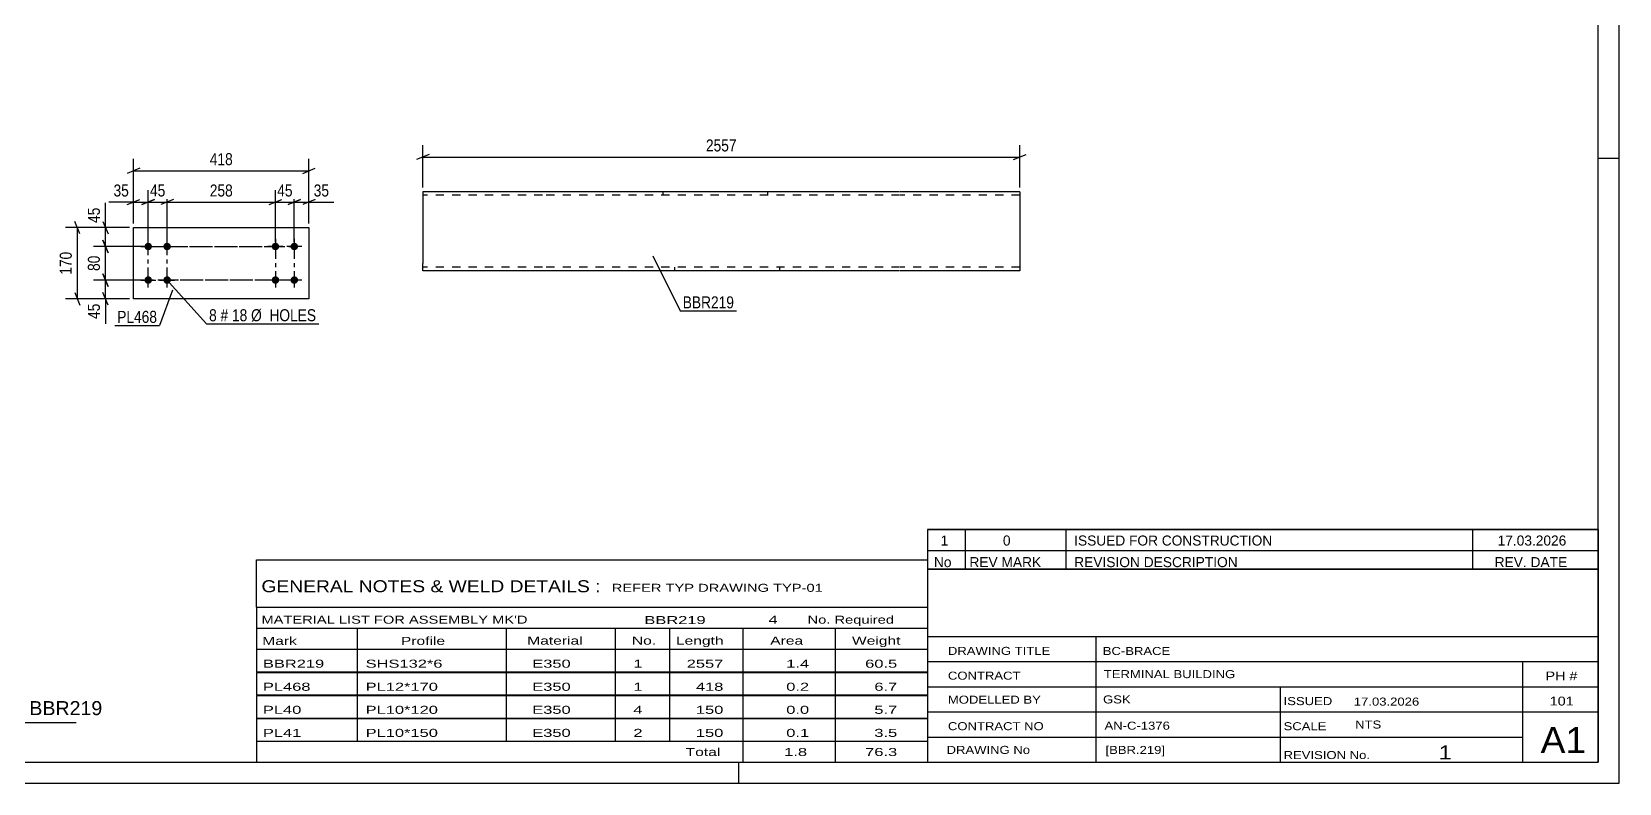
# Model space of a CAD drawing. Header units: millimetres. Extents: x 0 to 594, y 0 to 420.
# Drawn here: x 215.4 to 594, y 0 to 179.2 of the extents above; entities that cross this region are included whole.
import ezdxf

# ---------------------------------------------------------------- set-up
doc = ezdxf.new("R2010")
doc.units = ezdxf.units.MM
doc.linetypes.add('DXK_LINE_DOT2', pattern=[3.9198, 1.9599, -1.9599])
doc.linetypes.add('DXK_LINE_DOT3', pattern=[5.9187, 2.979, -0.9799, 0.9799, -0.9799])
doc.styles.add('Arial', font='ARIAL.TTF', dxfattribs={"height": 0.2})
doc.styles.add('Arial Narrow', font='ARIALN.TTF', dxfattribs={"height": 0.2})

# ---------------------------------------------------------------- blocks, each defined once
blk = doc.blocks.new('Unknown-582682939-1128')
at = {"color": 5, "linetype": 'Continuous'}
for p, q in [((594, 0), (594, 420)), ((589, 5), (589, 415)), ((594, 149), (589, 149)), ((5, 5), (589, 5)), ((384, 0), (384, 5)), ((0, 0), (594, 0))]:
    blk.add_line(p, q, dxfattribs=at)
blk = doc.blocks.new('Part-582682939-3819 - 3818')
at = {"color": 2, "linetype": 'Continuous'}
for p, q in [((239.65, 132.52), (281.49, 132.52)), ((239.65, 115.52), (239.65, 132.52)), ((281.49, 132.52), (281.49, 115.52)), ((281.49, 115.52), (239.65, 115.52))]:
    blk.add_line(p, q, dxfattribs=at)
blk = doc.blocks.new('Bolt-582682939-3820 - 3818')
at = {"linetype": 'Continuous'}
for points in [[(273.49, 127.12, -1), (273.49, 128.92, -1)], [(277.99, 127.12, -1), (277.99, 128.92, -1)], [(273.49, 119.12, -1), (273.49, 120.92, -1)], [(277.99, 119.12, -1), (277.99, 120.92, -1)]]:
    blk.add_hatch(color=1, dxfattribs=at).paths.add_polyline_path(points)
at = {"color": 1, "linetype": 'Continuous'}
for p, q in [((273.49, 129.82), (273.49, 126.22)), ((277.99, 129.82), (277.99, 126.22)), ((275.29, 128.02), (271.69, 128.02)), ((279.79, 128.02), (276.19, 128.02)), ((273.49, 121.82), (273.49, 118.22)), ((277.99, 121.82), (277.99, 118.22)), ((275.29, 120.02), (271.69, 120.02)), ((279.79, 120.02), (276.19, 120.02))]:
    blk.add_line(p, q, dxfattribs=at)
blk = doc.blocks.new('Bolt-582682939-3821 - 3818')
at = {"linetype": 'Continuous'}
for points in [[(243.15, 128.92, -1), (243.15, 127.12, -1)], [(247.65, 128.92, -1), (247.65, 127.12, -1)], [(243.15, 120.92, -1), (243.15, 119.12, -1)], [(247.65, 120.92, -1), (247.65, 119.12, -1)]]:
    blk.add_hatch(color=1, dxfattribs=at).paths.add_polyline_path(points)
at = {"color": 1, "linetype": 'Continuous'}
for p, q in [((243.15, 126.22), (243.15, 129.82)), ((247.65, 126.22), (247.65, 129.82)), ((241.35, 128.02), (244.95, 128.02)), ((245.85, 128.02), (249.45, 128.02)), ((243.15, 118.22), (243.15, 121.82)), ((247.65, 118.22), (247.65, 121.82)), ((241.35, 120.02), (244.95, 120.02)), ((245.85, 120.02), (249.45, 120.02))]:
    blk.add_line(p, q, dxfattribs=at)
blk = doc.blocks.new('Part-582682939-1532 - 1515')
at = {"color": 2, "linetype": 'Continuous'}
for p, q in [((337.19, 141.09), (308.62, 141.09)), ((308.62, 141.09), (308.62, 123.95)), ((422.36, 141.09), (337.29, 141.09)), ((451.04, 141.09), (422.46, 141.09)), ((451.04, 141.09), (451.04, 122.23)), ((308.62, 122.73), (308.62, 123.95)), ((308.62, 122.36), (308.62, 122.73)), ((308.62, 122.23), (308.62, 122.36)), ((337.19, 122.23), (308.62, 122.23)), ((422.36, 122.23), (337.29, 122.23)), ((451.04, 122.23), (422.46, 122.23))]:
    blk.add_line(p, q, dxfattribs=at)
at = {"color": 7, "linetype": 'DXK_LINE_DOT2'}
for p, q in [((337.19, 140.23), (308.62, 140.23)), ((422.36, 140.23), (337.29, 140.23)), ((365.86, 141.09), (365.86, 140.23)), ((390.88, 141.09), (390.88, 140.23)), ((451.04, 140.23), (422.46, 140.23)), ((308.62, 123.29), (308.62, 123.95)), ((308.62, 122.73), (308.62, 123.62)), ((308.62, 123.09), (308.62, 123.15)), ((308.62, 123.09), (308.62, 123.15)), ((337.19, 123.09), (308.62, 123.09)), ((308.62, 122.23), (308.62, 122.23)), ((422.36, 123.09), (337.29, 123.09)), ((368.77, 122.23), (368.77, 123.09)), ((393.79, 122.23), (393.79, 123.09)), ((451.04, 123.09), (422.46, 123.09)), ((451.04, 123.09), (451.04, 123.15))]:
    blk.add_line(p, q, dxfattribs=at)
blk = doc.blocks.new('Rectangle-582682939-3960 - 3818')
at = {"color": 1, "linetype": 'DXK_LINE_DOT3'}
blk.add_lwpolyline([(243.15, 128.02), (277.99, 128.02), (277.99, 120.02), (243.15, 120.02), (243.15, 128.02)], close=True, dxfattribs=at)
blk = doc.blocks.new('Rectangle-582682939-3970 - 3818')
at = {"color": 1, "linetype": 'DXK_LINE_DOT3'}
blk.add_lwpolyline([(247.65, 128.02), (273.49, 128.02), (273.49, 120.02), (247.65, 120.02), (247.65, 128.02)], close=True, dxfattribs=at)
blk = doc.blocks.new('StraightDimension-582682939-4045 - 3818')
at = {"color": 7, "linetype": 'Continuous'}
for p, q in [((232.36, 121.52), (233.56, 118.52)), ((242.15, 120.02), (230.11, 120.02)), ((232.96, 115.52), (232.96, 120.02)), ((238.65, 115.52), (230.11, 115.52)), ((233.56, 114.02), (232.36, 117.02))]:
    blk.add_line(p, q, dxfattribs=at)
at = {"color": 0}
blk.add_wipeout([(232.21, 114.99), (228.01, 114.99), (228.01, 110.14), (232.21, 110.14)], dxfattribs=at)
at = {"color": 7, "linetype": 'Continuous'}
blk.add_line((232.96, 115.52), (232.96, 109.61), dxfattribs=at)
blk.add_line((232.96, 115.52), (232.96, 109.61), dxfattribs=at)
at = {"color": 3, "style": 'Arial Narrow'}
blk.add_text('45', height=2.863, rotation=90.0002, dxfattribs=at).set_placement((231.61, 110.74))
blk = doc.blocks.new('StraightDimension-582682939-3981 - 3818')
at = {"color": 7, "linetype": 'Continuous'}
for p, q in [((277.99, 129.02), (277.99, 141.45)), ((281.49, 133.52), (281.49, 141.45)), ((276.49, 138), (279.49, 139.2)), ((277.99, 138.6), (281.49, 138.6)), ((282.99, 139.2), (279.99, 138))]:
    blk.add_line(p, q, dxfattribs=at)
at = {"color": 0}
blk.add_wipeout([(286.88, 139.35), (286.88, 143.55), (282.02, 143.55), (282.02, 139.35)], dxfattribs=at)
at = {"color": 7, "linetype": 'Continuous'}
blk.add_line((281.49, 138.6), (287.4, 138.6), dxfattribs=at)
blk.add_line((281.49, 138.6), (287.4, 138.6), dxfattribs=at)
at = {"color": 3, "style": 'Arial Narrow'}
blk.add_text('35', height=2.863, dxfattribs=at).set_placement((282.62, 139.95))
blk = doc.blocks.new('StraightDimension-582682939-3982 - 3818')
at = {"color": 7, "linetype": 'Continuous'}
for p, q in [((273.49, 129.02), (273.49, 141.45)), ((277.99, 129.02), (277.99, 141.45)), ((271.99, 138), (274.99, 139.2)), ((273.49, 138.6), (277.99, 138.6)), ((279.49, 139.2), (276.49, 138))]:
    blk.add_line(p, q, dxfattribs=at)
at = {"color": 0}
blk.add_wipeout([(278.17, 139.35), (278.17, 143.55), (273.32, 143.55), (273.32, 139.35)], dxfattribs=at)
at = {"color": 3, "style": 'Arial Narrow'}
blk.add_text('45', height=2.863, dxfattribs=at).set_placement((273.92, 139.95))
blk = doc.blocks.new('StraightDimension-582682939-3983 - 3818')
at = {"color": 7, "linetype": 'Continuous'}
for p, q in [((247.65, 129.02), (247.65, 141.45)), ((273.49, 129.02), (273.49, 141.45)), ((249.15, 139.2), (246.15, 138)), ((247.65, 138.6), (273.49, 138.6)), ((271.99, 138), (274.99, 139.2))]:
    blk.add_line(p, q, dxfattribs=at)
at = {"color": 0}
blk.add_wipeout([(263.91, 139.35), (263.91, 143.55), (257.23, 143.55), (257.23, 139.35)], dxfattribs=at)
at = {"color": 3, "style": 'Arial Narrow'}
blk.add_text('258', height=2.863, dxfattribs=at).set_placement((257.83, 139.95))
blk = doc.blocks.new('StraightDimension-582682939-3984 - 3818')
at = {"color": 7, "linetype": 'Continuous'}
for p, q in [((243.15, 129.02), (243.15, 141.45)), ((247.65, 129.02), (247.65, 141.45)), ((241.65, 138), (244.65, 139.2)), ((243.15, 138.6), (247.65, 138.6)), ((249.15, 139.2), (246.15, 138))]:
    blk.add_line(p, q, dxfattribs=at)
at = {"color": 0}
blk.add_wipeout([(247.83, 139.35), (247.83, 143.55), (242.97, 143.55), (242.97, 139.35)], dxfattribs=at)
at = {"color": 3, "style": 'Arial Narrow'}
blk.add_text('45', height=2.863, dxfattribs=at).set_placement((243.57, 139.95))
blk = doc.blocks.new('StraightDimension-582682939-3985 - 3818')
at = {"color": 7, "linetype": 'Continuous'}
for p, q in [((239.65, 133.52), (239.65, 141.45)), ((243.15, 129.02), (243.15, 141.45)), ((238.15, 138), (241.15, 139.2)), ((239.65, 138.6), (243.15, 138.6)), ((244.65, 139.2), (241.65, 138))]:
    blk.add_line(p, q, dxfattribs=at)
at = {"color": 0}
blk.add_wipeout([(239.12, 139.35), (239.12, 143.55), (234.27, 143.55), (234.27, 139.35)], dxfattribs=at)
at = {"color": 7, "linetype": 'Continuous'}
blk.add_line((239.65, 138.6), (233.74, 138.6), dxfattribs=at)
blk.add_line((239.65, 138.6), (233.74, 138.6), dxfattribs=at)
at = {"color": 3, "style": 'Arial Narrow'}
blk.add_text('35', height=2.863, dxfattribs=at).set_placement((234.87, 139.95))
blk = doc.blocks.new('StraightDimension-582682939-4032 - 3818')
at = {"color": 7, "linetype": 'Continuous'}
for p, q in [((239.65, 133.52), (239.65, 148.92)), ((281.49, 133.52), (281.49, 148.92)), ((241.15, 146.67), (238.15, 145.47)), ((239.65, 146.07), (281.49, 146.07)), ((279.99, 145.47), (282.99, 146.67))]:
    blk.add_line(p, q, dxfattribs=at)
at = {"color": 0}
blk.add_wipeout([(263.91, 146.82), (263.91, 151.02), (257.23, 151.02), (257.23, 146.82)], dxfattribs=at)
at = {"color": 3, "style": 'Arial Narrow'}
blk.add_text('418', height=2.863, dxfattribs=at).set_placement((257.83, 147.42))
blk = doc.blocks.new('StraightDimension-582682939-4043 - 3818')
at = {"color": 7, "linetype": 'Continuous'}
for p, q in [((232.36, 134.02), (233.56, 131.02)), ((238.65, 132.52), (230.11, 132.52)), ((233.56, 126.52), (232.36, 129.52)), ((232.96, 128.02), (232.96, 132.52)), ((242.15, 128.02), (230.11, 128.02))]:
    blk.add_line(p, q, dxfattribs=at)
at = {"color": 0}
blk.add_wipeout([(232.21, 137.9), (228.01, 137.9), (228.01, 133.04), (232.21, 133.04)], dxfattribs=at)
at = {"color": 7, "linetype": 'Continuous'}
blk.add_line((232.96, 132.52), (232.96, 138.42), dxfattribs=at)
blk.add_line((232.96, 132.52), (232.96, 138.42), dxfattribs=at)
at = {"color": 3, "style": 'Arial Narrow'}
blk.add_text('45', height=2.863, rotation=90.0002, dxfattribs=at).set_placement((231.61, 133.64))
blk = doc.blocks.new('StraightDimension-582682939-4044 - 3818')
at = {"color": 7, "linetype": 'Continuous'}
for p, q in [((232.36, 129.52), (233.56, 126.52)), ((242.15, 128.02), (230.11, 128.02)), ((232.96, 120.02), (232.96, 128.02)), ((233.56, 118.52), (232.36, 121.52)), ((242.15, 120.02), (230.11, 120.02))]:
    blk.add_line(p, q, dxfattribs=at)
at = {"color": 0}
blk.add_wipeout([(232.21, 126.45), (228.01, 126.45), (228.01, 121.59), (232.21, 121.59)], dxfattribs=at)
at = {"color": 3, "style": 'Arial Narrow'}
blk.add_text('80', height=2.863, rotation=90.0002, dxfattribs=at).set_placement((231.61, 122.19))
blk = doc.blocks.new('StraightDimension-582682939-4066 - 3818')
at = {"color": 7, "linetype": 'Continuous'}
for p, q in [((226.86, 131.02), (225.66, 134.02)), ((238.65, 132.52), (223.41, 132.52)), ((226.26, 115.52), (226.26, 132.52)), ((238.65, 115.52), (223.41, 115.52)), ((225.66, 117.02), (226.86, 114.02))]:
    blk.add_line(p, q, dxfattribs=at)
at = {"color": 0}
blk.add_wipeout([(225.51, 127.36), (221.31, 127.36), (221.31, 120.68), (225.51, 120.68)], dxfattribs=at)
at = {"color": 3, "style": 'Arial Narrow'}
blk.add_text('170', height=2.863, rotation=90.0002, dxfattribs=at).set_placement((224.91, 121.28))
blk = doc.blocks.new('StraightDimension-582682939-1538 - 1515')
at = {"color": 7, "linetype": 'Continuous'}
for p, q in [((308.62, 142.09), (308.62, 152.2)), ((451.04, 142.09), (451.04, 152.2)), ((310.12, 149.95), (307.12, 148.75)), ((308.62, 149.35), (451.04, 149.35)), ((449.54, 148.75), (452.54, 149.95))]:
    blk.add_line(p, q, dxfattribs=at)
at = {"color": 0}
blk.add_wipeout([(384.08, 150.1), (384.08, 154.3), (375.57, 154.3), (375.57, 150.1)], dxfattribs=at)
at = {"color": 3, "style": 'Arial Narrow'}
blk.add_text('2557', height=2.863, dxfattribs=at).set_placement((376.17, 150.7))
blk = doc.blocks.new('Unknown-582682939-4196')
at = {"color": 7, "linetype": 'Continuous'}
for p, q in [((269, 53.25), (429, 53.25)), ((269, 42), (269, 53.25)), ((429, 53.25), (429, 42)), ((269, 42), (429, 42)), ((269, 42), (269, 37)), ((429, 42), (429, 37)), ((269, 37), (429, 37)), ((269, 37), (269, 32)), ((293, 37), (293, 32)), ((328.5, 37), (328.5, 32)), ((354.5, 37), (354.5, 32)), ((367.5, 37), (367.5, 32)), ((385, 37), (385, 32)), ((407, 37), (407, 32)), ((429, 37), (429, 32)), ((269, 32), (429, 32)), ((269, 31.95), (269, 26.55)), ((269, 31.95), (429, 31.95)), ((293, 32), (293, 26.5)), ((328.5, 32), (328.5, 26.5)), ((354.5, 32), (354.5, 26.5)), ((367.5, 32), (367.5, 26.5)), ((385, 32), (385, 26.5)), ((407, 32), (407, 26.5)), ((429, 31.95), (429, 26.55)), ((269, 26.55), (429, 26.55)), ((269, 26.45), (269, 21.05)), ((269, 26.45), (429, 26.45)), ((293, 26.5), (293, 21)), ((328.5, 26.5), (328.5, 21)), ((354.5, 26.5), (354.5, 21)), ((367.5, 26.5), (367.5, 21)), ((385, 26.5), (385, 21)), ((407, 26.5), (407, 21)), ((429, 26.45), (429, 21.05)), ((269, 21.05), (429, 21.05)), ((269, 20.95), (269, 15.55)), ((269, 20.95), (429, 20.95)), ((293, 21), (293, 15.5)), ((328.5, 21), (328.5, 15.5)), ((354.5, 21), (354.5, 15.5)), ((367.5, 21), (367.5, 15.5)), ((385, 21), (385, 15.5)), ((407, 21), (407, 15.5)), ((429, 20.95), (429, 15.55)), ((269, 15.55), (429, 15.55)), ((269, 15.45), (269, 10.05)), ((269, 15.45), (429, 15.45)), ((293, 15.5), (293, 10)), ((328.5, 15.5), (328.5, 10)), ((354.5, 15.5), (354.5, 10)), ((367.5, 15.5), (367.5, 10)), ((385, 15.5), (385, 10)), ((407, 15.5), (407, 10)), ((429, 15.45), (429, 10.05)), ((269, 10.05), (429, 10.05)), ((269, 10), (429, 10)), ((269, 10), (269, 5)), ((385, 10), (385, 5)), ((407, 10), (407, 5)), ((429, 10), (429, 5)), ((269, 5), (429, 5))]:
    blk.add_line(p, q, dxfattribs=at)
at = {"color": 7, "style": 'Arial Narrow'}
for s, height, width, p in [('GENERAL NOTES & WELD DETAILS :', 2.8633, 1.4, (270.15, 45.56)), ('REFER TYP DRAWING TYP-01', 1.9089, 1.6, (353.7, 45.66)), ("MATERIAL LIST FOR ASSEMBLY MK'D", 1.9089, 1.6, (270.15, 38.06)), ('BBR219', 1.909, 1.794707, (361.48, 37.97)), ('4', 1.91, 1.794707, (391.08, 38.06)), ('No. Required', 1.9089, 1.6, (400.41, 38.06)), ('Mark', 1.909, 1.7, (270.34, 33)), ('Profile', 1.909, 1.7, (303.41, 33)), ('Material', 1.909, 1.7, (333.54, 33.06)), ('No.', 1.909, 1.7, (358.5, 33.06)), ('Length', 1.909, 1.7, (369, 33.06)), ('Area', 1.909, 1.7, (391.5, 33.06)), ('Weight', 1.909, 1.7, (411, 33.06))]:
    blk.add_text(s, height=height, dxfattribs=dict(at, width=width)).set_placement(p)
at = {"color": 7, "linetype": 'Continuous', "style": 'Arial Narrow'}
for s, height, width, p in [('BBR219', 1.909, 1.794707, (270.5, 27.56)), ('SHS132*6', 1.909, 1.794707, (295, 27.56)), ('E350', 1.909, 1.794707, (334.74, 27.56)), ('1', 1.91, 1.794707, (358.86, 27.56)), ('2557', 1.909, 1.794707, (371.58, 27.56)), ('1.4', 1.909, 1.794707, (395.32, 27.56)), ('60.5', 1.909, 1.794707, (414.14, 27.56)), ('PL468', 1.909, 1.794707, (270.5, 22.06)), ('PL12*170', 1.909, 1.794707, (295, 22.06)), ('E350', 1.909, 1.794707, (334.74, 22.06)), ('1', 1.91, 1.794707, (358.86, 22.06)), ('418', 1.909, 1.794707, (373.77, 22.06)), ('0.2', 1.909, 1.794707, (395.32, 22.06)), ('6.7', 1.909, 1.794707, (416.33, 22.06)), ('PL40', 1.909, 1.794707, (270.5, 16.56)), ('PL10*120', 1.909, 1.794707, (295, 16.56)), ('E350', 1.909, 1.794707, (334.74, 16.56)), ('4', 1.91, 1.794707, (358.86, 16.56)), ('150', 1.909, 1.794707, (373.77, 16.56)), ('0.0', 1.909, 1.794707, (395.32, 16.56)), ('5.7', 1.909, 1.794707, (416.33, 16.56)), ('PL41', 1.909, 1.794707, (270.5, 11.06)), ('PL10*150', 1.909, 1.794707, (295, 11.06)), ('E350', 1.909, 1.794707, (334.74, 11.06)), ('2', 1.91, 1.794707, (358.86, 11.06)), ('150', 1.909, 1.794707, (373.77, 11.06)), ('0.1', 1.909, 1.794707, (395.32, 11.06)), ('3.5', 1.909, 1.794707, (416.33, 11.06)), ('Total', 1.909, 1.7, (371.33, 6.5)), ('1.8', 1.909, 1.794707, (394.83, 6.5)), ('76.3', 1.909, 1.794707, (414.14, 6.5))]:
    blk.add_text(s, height=height, dxfattribs=dict(at, width=width)).set_placement(p)
blk = doc.blocks.new('Unknown-582682939-4194')
at = {"color": 7, "linetype": 'Continuous'}
for p, q in [((429, 51.05), (429, 5)), ((429, 51.05), (589, 51.05)), ((589, 51), (589, 5)), ((429, 35), (589, 35)), ((469.14, 35), (469.14, 5)), ((429, 29), (589, 29)), ((571, 5.05), (571, 29.05)), ((429, 23), (589, 23)), ((513.14, 23), (513.14, 5)), ((429, 17), (589, 17)), ((429, 11), (571, 11)), ((429, 5), (589, 5))]:
    blk.add_line(p, q, dxfattribs=at)
at = {"color": 7, "style": 'Arial Narrow'}
for s, height, width, p in [('DRAWING TITLE', 1.9089, 1.425378, (433.88, 30.61)), ('BC-BRACE', 1.909, 1.425378, (470.81, 30.59)), ('CONTRACT', 1.909, 1.425378, (433.88, 24.71)), ('TERMINAL BUILDING', 1.9089, 1.425378, (471.06, 25.07)), ('MODELLED BY', 1.9089, 1.425378, (433.88, 18.98)), ('GSK', 1.909, 1.425378, (470.88, 19.04)), ('ISSUED', 1.909, 1.425378, (513.94, 18.64)), ('17.03.2026', 1.909, 1.425378, (530.69, 18.52)), ('CONTRACT NO', 1.9089, 1.425378, (433.88, 12.66)), ('AN-C-1376', 1.909, 1.425378, (471.23, 12.78)), ('SCALE', 1.909, 1.425378, (513.94, 12.65)), ('A1', 6.204, 1.25, (575.24, 7.2)), ('DRAWING No', 1.909, 1.425378, (433.56, 7)), ('[BBR.219]', 1.909, 1.425378, (471.46, 6.99)), ('REVISION No.', 1.9089, 1.425378, (513.94, 5.77)), ('1', 3.34, 1.5, (550.91, 5.68))]:
    blk.add_text(s, height=height, dxfattribs=dict(at, width=width)).set_placement(p)
at = {"color": 7, "linetype": 'Continuous', "style": 'Arial Narrow'}
for s, height, width, p in [('PH #', 2.1, 1.42538, (576.4, 24.55)), ('101', 2.1, 1.42538, (577.41, 18.55)), ('NTS', 1.909, 1.425378, (531, 13.05))]:
    blk.add_text(s, height=height, dxfattribs=dict(at, width=width)).set_placement(p)
blk = doc.blocks.new('Unknown-582682939-4195')
at = {"color": 7, "linetype": 'Continuous'}
for p, q in [((429, 60.55), (589, 60.55)), ((589, 60.55), (429, 60.55)), ((429, 60.55), (429, 55.55)), ((438, 60.55), (438, 55.55)), ((462, 60.55), (462, 55.55)), ((559, 60.55), (559, 55.55)), ((589, 60.55), (589, 55.55)), ((429, 55.55), (589, 55.55)), ((429, 55.55), (429, 51.05)), ((429, 55.55), (589, 55.55)), ((438, 55.55), (438, 51.05)), ((462, 55.55), (462, 51.05)), ((559, 55.55), (559, 51.05)), ((589, 55.55), (589, 51.05)), ((589, 51.05), (429, 51.05))]:
    blk.add_line(p, q, dxfattribs=at)
at = {"color": 7, "linetype": 'Continuous', "style": 'Arial Narrow'}
for s, height, width, p in [('1', 2.39, 1.196471, (432.16, 56.7)), ('0', 2.39, 1.196471, (447, 56.7)), ('ISSUED FOR CONSTRUCTION', 2.3861, 1.196471, (464, 56.7)), ('17.03.2026', 2.386, 1.196471, (565, 56.7)), ('No', 2.386, 1.2, (430.54, 51.55)), ('REV MARK', 2.386, 1.2, (439, 51.55)), ('REVISION DESCRIPTION', 2.3861, 1.2, (464, 51.55)), ('REV. DATE', 2.386, 1.2, (564.28, 51.55))]:
    blk.add_text(s, height=height, dxfattribs=dict(at, width=width)).set_placement(p)
blk = doc.blocks.new('Unknown-582682939-4197')
at = {"color": 7, "linetype": 'Continuous'}
blk.add_line((156, 14.5), (226, 14.5), dxfattribs=at)
at = {"color": 7, "style": 'Arial'}
blk.add_text('4-BCH-BRACES MARKED AS BBR219', height=3.3428, dxfattribs=at).set_placement((149.93, 16.25))
blk = doc.blocks.new('Mark-582682939-3869 - 3818')
at = {"color": 0}
blk.add_wipeout([(245.25, 109.81), (245.25, 112.81), (235.75, 112.81), (235.75, 109.81)], dxfattribs=at)
blk.add_wipeout([(245.25, 109.81), (245.25, 112.81), (235.75, 112.81), (235.75, 109.81)], dxfattribs=at)
at = {"color": 30, "linetype": 'Continuous'}
for p in [(248.93, 117.58), (235.15, 109.21)]:
    blk.add_line(p, (245.85, 109.21), dxfattribs=at)
at = {"color": 3, "style": 'Arial Narrow'}
blk.add_text('PL468', height=2.863, dxfattribs=at).set_placement((235.75, 109.81))
blk = doc.blocks.new('MarkSet-582682939-3945 - 3818')
at = {"color": 0}
blk.add_wipeout([(259.49, 110.2), (259.49, 113.2), (257.66, 113.2), (257.66, 110.2)], dxfattribs=at)
blk.add_wipeout([(259.49, 110.2), (259.49, 113.2), (257.66, 113.2), (257.66, 110.2)], dxfattribs=at)
at = {"color": 7, "linetype": 'Continuous'}
blk.add_line((247.43, 120.25), (257.06, 109.6), dxfattribs=at)
at = {"color": 0}
blk.add_wipeout([(262.22, 110.2), (262.22, 113.2), (260.39, 113.2), (260.39, 110.2)], dxfattribs=at)
blk.add_wipeout([(262.22, 110.2), (262.22, 113.2), (260.39, 113.2), (260.39, 110.2)], dxfattribs=at)
at = {"color": 3, "style": 'Arial Narrow'}
blk.add_text('8', height=2.86, dxfattribs=at).set_placement((257.66, 110.2))
at = {"color": 0}
blk.add_wipeout([(266.78, 110.2), (266.78, 113.2), (263.12, 113.2), (263.12, 110.2)], dxfattribs=at)
blk.add_wipeout([(266.78, 110.2), (266.78, 113.2), (263.12, 113.2), (263.12, 110.2)], dxfattribs=at)
at = {"color": 3, "style": 'Arial Narrow'}
blk.add_text('#', height=2.86, dxfattribs=at).set_placement((260.39, 110.2))
at = {"color": 0}
blk.add_wipeout([(283.2, 110.2), (283.2, 113.2), (267.68, 113.2), (267.68, 110.2)], dxfattribs=at)
blk.add_wipeout([(283.2, 110.2), (283.2, 113.2), (267.68, 113.2), (267.68, 110.2)], dxfattribs=at)
at = {"color": 7, "linetype": 'Continuous'}
blk.add_line((257.06, 109.6), (283.8, 109.6), dxfattribs=at)
at = {"color": 3, "style": 'Arial Narrow'}
for s, p in [('18', (263.12, 110.2)), ('Ø  HOLES', (267.68, 110.2))]:
    blk.add_text(s, height=2.863, dxfattribs=at).set_placement(p)
blk = doc.blocks.new('Mark-582682939-1528 - 1515')
at = {"color": 0}
blk.add_wipeout([(382.87, 113.27), (382.87, 116.27), (370.63, 116.27), (370.63, 113.27)], dxfattribs=at)
blk.add_wipeout([(382.87, 113.27), (382.87, 116.27), (370.63, 116.27), (370.63, 113.27)], dxfattribs=at)
at = {"color": 30, "linetype": 'Continuous'}
for p, q in [((363.53, 125.77), (370.03, 112.67)), ((370.03, 112.67), (383.47, 112.67))]:
    blk.add_line(p, q, dxfattribs=at)
at = {"color": 3, "style": 'Arial Narrow'}
blk.add_text('BBR219', height=2.863, dxfattribs=at).set_placement((370.63, 113.27))

msp = doc.modelspace()

# ---------------------------------------------------------------- block references
for name in ['Unknown-582682939-1128', 'Part-582682939-1532 - 1515', 'Part-582682939-3819 - 3818', 'Bolt-582682939-3821 - 3818', 'Bolt-582682939-3820 - 3818', 'Rectangle-582682939-3960 - 3818', 'Rectangle-582682939-3970 - 3818', 'Unknown-582682939-4195', 'Unknown-582682939-4196', 'Unknown-582682939-4194', 'Unknown-582682939-4197']:
    msp.add_blockref(name, (0, 0))

# ---------------------------------------------------------------- next in the draw order: block references
for name in ['StraightDimension-582682939-1538 - 1515', 'StraightDimension-582682939-3981 - 3818', 'Mark-582682939-1528 - 1515', 'StraightDimension-582682939-4045 - 3818']:
    msp.add_blockref(name, (0, 0))

# ---------------------------------------------------------------- next in the draw order: block references
msp.add_blockref('StraightDimension-582682939-3982 - 3818', (0, 0))

# ---------------------------------------------------------------- next in the draw order: block references
msp.add_blockref('StraightDimension-582682939-3983 - 3818', (0, 0))

# ---------------------------------------------------------------- next in the draw order: block references
msp.add_blockref('StraightDimension-582682939-3984 - 3818', (0, 0))

# ---------------------------------------------------------------- next in the draw order: block references
msp.add_blockref('StraightDimension-582682939-3985 - 3818', (0, 0))

# ---------------------------------------------------------------- next in the draw order: block references
msp.add_blockref('StraightDimension-582682939-4032 - 3818', (0, 0))

# ---------------------------------------------------------------- next in the draw order: block references
msp.add_blockref('StraightDimension-582682939-4043 - 3818', (0, 0))

# ---------------------------------------------------------------- next in the draw order: block references
msp.add_blockref('StraightDimension-582682939-4044 - 3818', (0, 0))

# ---------------------------------------------------------------- next in the draw order: block references
msp.add_blockref('StraightDimension-582682939-4066 - 3818', (0, 0))

# ---------------------------------------------------------------- next in the draw order: block references
msp.add_blockref('Mark-582682939-3869 - 3818', (0, 0))

# ---------------------------------------------------------------- next in the draw order: block references
msp.add_blockref('MarkSet-582682939-3945 - 3818', (0, 0))

doc.saveas('drawing.dxf')
